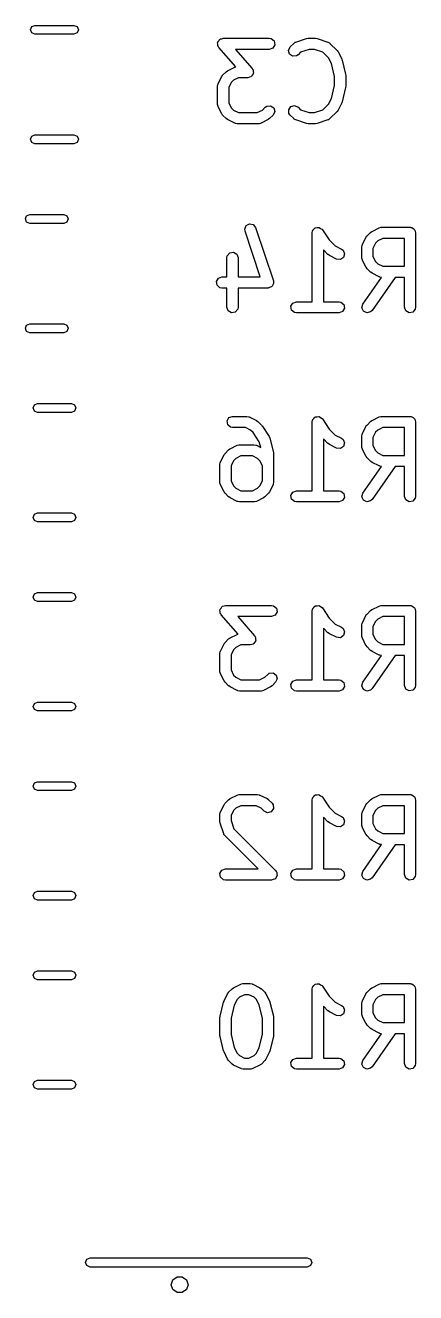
# Model space of a CAD drawing. Extents: x 62 to 228, y -146 to -46.
# Drawn here: x 193.94 to 199.18, y -66.16 to -49.14 of the extents above; entities that cross this region are included whole.
import ezdxf

# ---------------------------------------------------------------- set-up
doc = ezdxf.new("R2010")
doc.units = 0
doc.layers.add('BLACK', color=7, linetype='CONTINUOUS')

msp = doc.modelspace()

# ---------------------------------------------------------------- linework, layer by layer
at = {"layer": 'BLACK', "linetype": 'CONTINUOUS'}
for p, q in [((194.014, -49.1995), (194.032, -49.1571)), ((194.032, -49.1571), (194.074, -49.1395)), ((194.074, -49.1395), (194.597, -49.1395)), ((194.597, -49.1395), (194.639, -49.1571)), ((194.639, -49.1571), (194.657, -49.1995)), ((194.032, -49.2419), (194.014, -49.1995)), ((194.074, -49.2595), (194.032, -49.2419)), ((194.597, -49.2595), (194.074, -49.2595)), ((194.639, -49.2419), (194.597, -49.2595)), ((194.657, -49.1995), (194.639, -49.2419)), ((196.524, -49.3739), (196.527, -49.3687)), ((196.527, -49.3627), (196.539, -49.3469)), ((196.527, -49.3687), (196.527, -49.3627)), ((196.539, -49.3469), (196.549, -49.3294)), ((196.549, -49.3294), (196.555, -49.3274)), ((196.555, -49.3274), (196.559, -49.3227)), ((196.559, -49.3227), (196.579, -49.3188)), ((196.579, -49.3188), (196.598, -49.3119)), ((196.598, -49.3119), (197.217, -49.3119)), ((197.217, -49.3119), (197.242, -49.3164)), ((197.242, -49.3164), (197.282, -49.3494)), ((197.282, -49.3494), (197.291, -49.3999)), ((197.545, -49.3815), (197.566, -49.3665)), ((197.566, -49.3665), (197.57, -49.3661)), ((197.57, -49.3661), (197.574, -49.3633)), ((197.574, -49.3633), (197.717, -49.3157)), ((197.717, -49.3157), (197.739, -49.3124)), ((197.739, -49.3124), (197.741, -49.3119)), ((197.741, -49.3119), (197.836, -49.3119)), ((197.836, -49.3119), (197.858, -49.3158)), ((197.858, -49.3158), (197.859, -49.3157)), ((197.859, -49.3157), (198.002, -49.3633)), ((198.002, -49.3633), (198.025, -49.3758)), ((196.527, -49.3938), (196.524, -49.3739)), ((196.528, -49.414), (196.527, -49.3938)), ((196.532, -49.4213), (196.528, -49.414)), ((196.533, -49.4244), (196.532, -49.4213)), ((196.535, -49.4266), (196.533, -49.4244)), ((196.541, -49.4363), (196.535, -49.4266)), ((196.769, -49.6965), (196.541, -49.4363)), ((197.217, -49.4619), (196.763, -49.4619)), ((196.763, -49.4619), (196.987, -49.7184)), ((197.265, -49.4443), (197.217, -49.4619)), ((197.291, -49.3999), (197.265, -49.4443)), ((197.475, -49.4756), (197.497, -49.4291)), ((197.489, -49.5251), (197.475, -49.4756)), ((197.531, -49.5546), (197.489, -49.5251)), ((197.497, -49.4291), (197.545, -49.3815)), ((197.603, -49.5352), (197.582, -49.5501)), ((197.638, -49.5001), (197.603, -49.5352)), ((197.753, -49.4619), (197.638, -49.5001)), ((197.824, -49.4619), (197.753, -49.4619)), ((197.938, -49.5001), (197.824, -49.4619)), ((198.012, -49.5742), (197.938, -49.5001)), ((198.025, -49.3758), (198.028, -49.3796)), ((198.028, -49.3796), (198.032, -49.3815)), ((198.032, -49.3815), (198.127, -49.4767)), ((198.127, -49.4767), (198.14, -49.4951)), ((198.14, -49.4951), (198.141, -49.4962)), ((198.141, -49.4962), (198.189, -49.5914)), ((196.659, -49.7484), (196.755, -49.7008)), ((196.755, -49.7008), (196.769, -49.6965)), ((197.582, -49.5501), (197.531, -49.5546)), ((198.051, -49.6512), (198.012, -49.5742)), ((198.094, -49.8247), (198.051, -49.6512)), ((198.189, -49.5914), (198.192, -49.6038)), ((198.192, -49.6038), (198.194, -49.6068)), ((198.194, -49.6068), (198.242, -49.7973)), ((196.531, -49.9248), (196.578, -49.8295)), ((196.578, -49.8295), (196.592, -49.8115)), ((196.592, -49.81), (196.64, -49.7624)), ((196.592, -49.8115), (196.592, -49.81)), ((196.64, -49.7624), (196.658, -49.7496)), ((196.658, -49.7496), (196.659, -49.7484)), ((196.737, -49.8771), (196.707, -49.9075)), ((196.806, -49.8428), (196.737, -49.8771)), ((196.931, -49.8428), (196.806, -49.8428)), ((196.95, -49.8359), (196.931, -49.8428)), ((196.97, -49.832), (196.95, -49.8359)), ((196.974, -49.8273), (196.97, -49.832)), ((196.979, -49.8253), (196.974, -49.8273)), ((196.989, -49.8078), (196.979, -49.8253)), ((196.987, -49.7184), (196.993, -49.7281)), ((197.002, -49.792), (196.989, -49.8078)), ((196.993, -49.7281), (196.996, -49.7303)), ((196.996, -49.7303), (196.997, -49.7334)), ((196.997, -49.7334), (197.001, -49.7407)), ((197.001, -49.7407), (197.001, -49.7609)), ((197.001, -49.7609), (197.005, -49.7809)), ((197.005, -49.7809), (197.002, -49.786)), ((197.002, -49.786), (197.002, -49.792)), ((198.094, -49.9491), (198.094, -49.8247)), ((198.242, -49.7973), (198.243, -49.8122)), ((198.243, -49.8122), (198.244, -49.8155)), ((198.244, -49.8155), (198.244, -49.9583)), ((196.523, -49.9583), (196.527, -49.9327)), ((196.523, -50.1964), (196.523, -49.9583)), ((196.527, -49.9327), (196.53, -49.9292)), ((196.53, -49.9292), (196.531, -49.9248)), ((196.707, -49.9075), (196.673, -49.976)), ((196.673, -49.976), (196.673, -50.1787)), ((198.051, -50.1226), (198.094, -49.9491)), ((198.242, -49.9765), (198.194, -50.167)), ((198.244, -49.9583), (198.242, -49.9731)), ((198.242, -49.9731), (198.242, -49.9765)), ((196.524, -50.2006), (196.523, -50.1964)), ((196.523, -50.205), (196.524, -50.2006)), ((196.531, -50.2299), (196.523, -50.205)), ((196.673, -50.1787), (196.707, -50.2472)), ((197.185, -50.2237), (197.236, -50.2192)), ((197.236, -50.2192), (197.278, -50.2486)), ((197.507, -50.2302), (197.557, -50.2169)), ((197.557, -50.2169), (197.603, -50.2386)), ((197.938, -50.2737), (198.012, -50.1996)), ((198.012, -50.1996), (198.051, -50.1226)), ((198.189, -50.1823), (198.141, -50.2776)), ((198.194, -50.167), (198.189, -50.1788)), ((198.189, -50.1788), (198.189, -50.1823)), ((196.578, -50.3252), (196.531, -50.2299)), ((196.579, -50.3263), (196.578, -50.3252)), ((196.592, -50.3447), (196.579, -50.3263)), ((196.64, -50.3923), (196.592, -50.3447)), ((196.707, -50.2472), (196.737, -50.2776)), ((196.737, -50.2776), (196.806, -50.3119)), ((196.806, -50.3119), (197.056, -50.3119)), ((197.056, -50.3119), (197.125, -50.2776)), ((197.125, -50.2776), (197.164, -50.2386)), ((197.164, -50.2386), (197.185, -50.2237)), ((197.27, -50.3447), (197.222, -50.3923)), ((197.291, -50.2982), (197.27, -50.3447)), ((197.278, -50.2486), (197.291, -50.2982)), ((197.478, -50.2722), (197.507, -50.2302)), ((197.482, -50.3233), (197.478, -50.2722)), ((197.497, -50.3447), (197.482, -50.3233)), ((197.545, -50.3923), (197.497, -50.3447)), ((197.603, -50.2386), (197.638, -50.2737)), ((197.638, -50.2737), (197.753, -50.3119)), ((197.753, -50.3119), (197.824, -50.3119)), ((197.824, -50.3119), (197.938, -50.2737)), ((198.127, -50.2971), (198.032, -50.3923)), ((198.128, -50.2956), (198.127, -50.2971)), ((198.141, -50.2776), (198.128, -50.2956)), ((196.641, -50.393), (196.64, -50.3923)), ((196.659, -50.4063), (196.641, -50.393)), ((196.755, -50.454), (196.659, -50.4063)), ((196.759, -50.4545), (196.755, -50.454)), ((196.763, -50.4574), (196.759, -50.4545)), ((196.788, -50.4619), (196.763, -50.4574)), ((197.074, -50.4619), (196.788, -50.4619)), ((197.078, -50.4603), (197.074, -50.4619)), ((197.082, -50.4614), (197.078, -50.4603)), ((197.107, -50.454), (197.082, -50.4614)), ((197.203, -50.4063), (197.107, -50.454)), ((197.204, -50.4052), (197.203, -50.4063)), ((197.222, -50.3923), (197.204, -50.4052)), ((197.549, -50.3942), (197.545, -50.3923)), ((197.551, -50.398), (197.549, -50.3942)), ((197.574, -50.4104), (197.551, -50.398)), ((197.717, -50.458), (197.574, -50.4104)), ((197.718, -50.458), (197.717, -50.458)), ((197.741, -50.4619), (197.718, -50.458)), ((197.836, -50.4619), (197.741, -50.4619)), ((197.837, -50.4613), (197.836, -50.4619)), ((197.859, -50.458), (197.837, -50.4613)), ((198.002, -50.4104), (197.859, -50.458)), ((198.006, -50.4076), (198.002, -50.4104)), ((198.01, -50.4072), (198.006, -50.4076)), ((198.032, -50.3923), (198.01, -50.4072)), ((194.014, -50.6695), (194.032, -50.6271)), ((194.032, -50.7119), (194.014, -50.6695)), ((194.032, -50.6271), (194.074, -50.6095)), ((194.074, -50.7295), (194.032, -50.7119)), ((194.074, -50.6095), (194.597, -50.6095)), ((194.597, -50.7295), (194.074, -50.7295)), ((194.597, -50.6095), (194.639, -50.6271)), ((194.639, -50.7119), (194.597, -50.7295)), ((194.639, -50.6271), (194.657, -50.6695)), ((194.657, -50.6695), (194.639, -50.7119)), ((193.945, -51.7395), (193.962, -51.6971)), ((193.962, -51.7819), (193.945, -51.7395)), ((193.962, -51.6971), (194.005, -51.6795)), ((194.005, -51.6795), (194.459, -51.6795)), ((194.459, -51.6795), (194.501, -51.6971)), ((194.501, -51.6971), (194.519, -51.7395)), ((194.519, -51.7395), (194.501, -51.7819)), ((194.005, -51.7995), (193.962, -51.7819)), ((194.459, -51.7995), (194.005, -51.7995)), ((194.501, -51.7819), (194.459, -51.7995)), ((196.888, -51.8772), (196.907, -51.8295)), ((196.892, -51.903), (196.888, -51.8772)), ((197.097, -52.5185), (196.892, -51.903)), ((196.907, -51.8295), (196.952, -51.8051)), ((196.952, -51.8051), (197.002, -51.8154)), ((197.002, -51.8154), (197.034, -51.8555)), ((197.034, -51.8555), (197.272, -52.5698)), ((197.793, -51.9269), (197.797, -51.9012)), ((197.797, -51.9012), (197.8, -51.8979)), ((197.8, -51.8936), (197.816, -51.8786)), ((197.8, -51.8979), (197.8, -51.8936)), ((197.816, -51.8786), (197.83, -51.8619)), ((197.83, -51.8619), (197.834, -51.8612)), ((197.834, -51.8612), (197.837, -51.8582)), ((197.837, -51.8582), (197.859, -51.8568)), ((197.859, -51.8568), (197.881, -51.853)), ((197.881, -51.853), (197.884, -51.8552)), ((197.884, -51.8552), (197.889, -51.8549)), ((197.889, -51.8549), (197.906, -51.8678)), ((197.906, -51.8678), (197.925, -51.8787)), ((197.925, -51.8787), (197.927, -51.8827)), ((197.927, -51.8827), (197.93, -51.8853)), ((197.93, -51.8853), (198.021, -52.022)), ((198.529, -51.9691), (198.576, -51.9215)), ((198.576, -51.9215), (198.595, -51.9086)), ((198.595, -51.9086), (198.596, -51.9074)), ((198.596, -51.9074), (198.691, -51.8598)), ((198.691, -51.8598), (198.716, -51.8524)), ((198.716, -51.8524), (198.721, -51.8534)), ((198.721, -51.8534), (198.725, -51.8519)), ((198.725, -51.8519), (199.106, -51.8519)), ((199.106, -51.8519), (199.115, -51.8536)), ((199.115, -51.8536), (199.119, -51.853)), ((199.119, -51.853), (199.122, -51.8547)), ((199.122, -51.8547), (199.131, -51.8564)), ((199.131, -51.8564), (199.146, -51.8689)), ((199.146, -51.8689), (199.163, -51.8787)), ((199.163, -51.8787), (199.165, -51.885)), ((199.165, -51.885), (199.171, -51.8894)), ((199.171, -51.8894), (199.174, -51.9086)), ((199.174, -51.9086), (199.181, -51.9269)), ((197.793, -52.8519), (197.793, -51.9269)), ((198.021, -52.022), (198.102, -52.1033)), ((198.459, -52.1174), (198.464, -52.0917)), ((198.464, -52.0917), (198.467, -52.0883)), ((198.467, -52.0838), (198.515, -51.9886)), ((198.467, -52.0883), (198.467, -52.0838)), ((198.515, -51.9886), (198.528, -51.9706)), ((198.528, -51.9706), (198.529, -51.9691)), ((198.644, -52.0665), (198.609, -52.1351)), ((198.674, -52.0361), (198.644, -52.0665)), ((198.742, -52.0019), (198.674, -52.0361)), ((199.031, -52.0019), (198.742, -52.0019)), ((199.031, -52.3757), (199.031, -52.0019)), ((199.181, -51.9269), (199.181, -52.9269)), ((196.65, -52.2602), (196.654, -52.2346)), ((196.65, -52.5185), (196.65, -52.2602)), ((196.654, -52.2346), (196.687, -52.1953)), ((196.687, -52.1953), (196.738, -52.1864)), ((196.738, -52.1864), (196.782, -52.212)), ((196.782, -52.212), (196.8, -52.2602)), ((196.8, -52.2602), (196.8, -52.5185)), ((198.005, -52.218), (197.943, -52.1556)), ((197.943, -52.1556), (197.943, -52.8519)), ((198.007, -52.2187), (198.005, -52.218)), ((198.025, -52.2321), (198.007, -52.2187)), ((198.12, -52.2797), (198.025, -52.2321)), ((198.102, -52.1033), (198.187, -52.1455)), ((198.214, -52.2573), (198.171, -52.2855)), ((198.187, -52.1455), (198.208, -52.161)), ((198.208, -52.161), (198.228, -52.2081)), ((198.228, -52.2081), (198.214, -52.2573)), ((198.459, -52.2602), (198.459, -52.1174)), ((198.461, -52.2644), (198.459, -52.2602)), ((198.609, -52.1351), (198.609, -52.2425)), ((198.609, -52.2425), (198.644, -52.311)), ((198.171, -52.2855), (198.12, -52.2797)), ((198.46, -52.2688), (198.461, -52.2644)), ((198.467, -52.2938), (198.46, -52.2688)), ((198.515, -52.389), (198.467, -52.2938)), ((198.516, -52.3901), (198.515, -52.389)), ((198.529, -52.4085), (198.516, -52.3901)), ((198.576, -52.4561), (198.529, -52.4085)), ((198.644, -52.311), (198.674, -52.3414)), ((198.674, -52.3414), (198.742, -52.3757)), ((198.742, -52.3757), (199.031, -52.3757)), ((196.508, -52.5805), (196.534, -52.5361)), ((196.517, -52.631), (196.508, -52.5805)), ((196.534, -52.5361), (196.582, -52.5185)), ((196.582, -52.5185), (196.65, -52.5185)), ((196.8, -52.5185), (197.097, -52.5185)), ((197.272, -52.5698), (197.276, -52.5956)), ((197.276, -52.5956), (197.274, -52.6009)), ((197.274, -52.6009), (197.275, -52.6066)), ((198.473, -52.8839), (198.724, -52.5255)), ((198.578, -52.4568), (198.576, -52.4561)), ((198.596, -52.4702), (198.578, -52.4568)), ((198.691, -52.5178), (198.596, -52.4702)), ((198.907, -52.5257), (198.596, -52.9699)), ((198.696, -52.5183), (198.691, -52.5178)), ((198.699, -52.5212), (198.696, -52.5183)), ((198.724, -52.5255), (198.699, -52.5212)), ((199.031, -52.5257), (198.907, -52.5257)), ((199.031, -52.9269), (199.031, -52.5257)), ((196.556, -52.664), (196.517, -52.631)), ((196.582, -52.6685), (196.556, -52.664)), ((196.65, -52.6685), (196.582, -52.6685)), ((196.65, -52.9269), (196.65, -52.6685)), ((197.201, -52.6685), (196.8, -52.6685)), ((196.8, -52.6685), (196.8, -52.9269)), ((197.206, -52.6666), (197.201, -52.6685)), ((197.212, -52.6677), (197.206, -52.6666)), ((197.23, -52.658), (197.212, -52.6677)), ((197.249, -52.651), (197.23, -52.658)), ((197.252, -52.646), (197.249, -52.651)), ((197.257, -52.6433), (197.252, -52.646)), ((197.265, -52.6243), (197.257, -52.6433)), ((197.275, -52.6066), (197.265, -52.6243)), ((196.667, -52.9751), (196.65, -52.9269)), ((196.8, -52.9269), (196.795, -52.9525)), ((197.508, -52.9139), (197.534, -52.8694)), ((197.517, -52.9644), (197.508, -52.9139)), ((197.534, -52.8694), (197.582, -52.8519)), ((197.582, -52.8519), (197.793, -52.8519)), ((197.943, -52.8519), (198.153, -52.8519)), ((198.153, -52.8519), (198.179, -52.8564)), ((198.179, -52.8564), (198.218, -52.8894)), ((198.227, -52.9399), (198.202, -52.9843)), ((198.218, -52.8894), (198.227, -52.9399)), ((198.46, -52.9334), (198.473, -52.8839)), ((198.481, -52.9799), (198.46, -52.9334)), ((199.048, -52.9751), (199.031, -52.9269)), ((199.181, -52.9269), (199.176, -52.9525)), ((196.712, -53.0007), (196.667, -52.9751)), ((196.762, -52.9918), (196.712, -53.0007)), ((196.795, -52.9525), (196.762, -52.9918)), ((197.556, -52.9974), (197.517, -52.9644)), ((197.582, -53.0019), (197.556, -52.9974)), ((198.153, -53.0019), (197.582, -53.0019)), ((198.202, -52.9843), (198.153, -53.0019)), ((198.528, -53.0016), (198.481, -52.9799)), ((198.577, -52.9883), (198.528, -53.0016)), ((198.596, -52.9699), (198.577, -52.9883)), ((199.093, -53.0007), (199.048, -52.9751)), ((199.143, -52.9918), (199.093, -53.0007)), ((199.176, -52.9525), (199.143, -52.9918)), ((193.945, -53.2095), (193.962, -53.1671)), ((193.962, -53.2519), (193.945, -53.2095)), ((193.962, -53.1671), (194.005, -53.1495)), ((194.005, -53.2695), (193.962, -53.2519)), ((194.005, -53.1495), (194.459, -53.1495)), ((194.459, -53.2695), (194.005, -53.2695)), ((194.459, -53.1495), (194.501, -53.1671)), ((194.501, -53.2519), (194.459, -53.2695)), ((194.501, -53.1671), (194.519, -53.2095)), ((194.519, -53.2095), (194.501, -53.2519)), ((194.048, -54.2795), (194.066, -54.2371)), ((194.066, -54.3219), (194.048, -54.2795)), ((194.066, -54.2371), (194.108, -54.2195)), ((194.108, -54.2195), (194.562, -54.2195)), ((194.562, -54.2195), (194.605, -54.2371)), ((194.605, -54.2371), (194.622, -54.2795)), ((194.622, -54.2795), (194.605, -54.3219)), ((194.108, -54.3395), (194.066, -54.3219)), ((194.562, -54.3395), (194.108, -54.3395)), ((194.605, -54.3219), (194.562, -54.3395)), ((196.651, -54.4539), (196.677, -54.4094)), ((196.66, -54.5044), (196.651, -54.4539)), ((196.677, -54.4094), (196.725, -54.3919)), ((196.725, -54.3919), (196.915, -54.3919)), ((196.915, -54.3919), (196.941, -54.3964)), ((196.941, -54.3964), (196.944, -54.3993)), ((196.944, -54.3993), (196.949, -54.3998)), ((196.949, -54.3998), (197.044, -54.4474)), ((197.044, -54.4474), (197.062, -54.4608)), ((197.062, -54.4608), (197.063, -54.4615)), ((197.063, -54.4615), (197.111, -54.5091)), ((197.793, -54.4669), (197.797, -54.4412)), ((197.793, -55.3919), (197.793, -54.4669)), ((197.797, -54.4412), (197.8, -54.4379)), ((197.8, -54.4336), (197.816, -54.4186)), ((197.8, -54.4379), (197.8, -54.4336)), ((197.816, -54.4186), (197.83, -54.4019)), ((197.83, -54.4019), (197.834, -54.4012)), ((197.834, -54.4012), (197.837, -54.3982)), ((197.837, -54.3982), (197.859, -54.3968)), ((197.859, -54.3968), (197.881, -54.393)), ((197.881, -54.393), (197.884, -54.3952)), ((197.884, -54.3952), (197.889, -54.3949)), ((197.889, -54.3949), (197.906, -54.4078)), ((197.906, -54.4078), (197.925, -54.4187)), ((197.925, -54.4187), (197.927, -54.4227)), ((197.927, -54.4227), (197.93, -54.4253)), ((197.93, -54.4253), (198.021, -54.562)), ((198.529, -54.5091), (198.576, -54.4615)), ((198.576, -54.4615), (198.595, -54.4486)), ((198.595, -54.4486), (198.596, -54.4474)), ((198.596, -54.4474), (198.691, -54.3998)), ((198.691, -54.3998), (198.716, -54.3924)), ((198.716, -54.3924), (198.721, -54.3934)), ((198.721, -54.3934), (198.725, -54.3919)), ((198.725, -54.3919), (199.106, -54.3919)), ((199.106, -54.3919), (199.115, -54.3936)), ((199.115, -54.3936), (199.119, -54.393)), ((199.119, -54.393), (199.122, -54.3947)), ((199.122, -54.3947), (199.131, -54.3964)), ((199.131, -54.3964), (199.146, -54.4089)), ((199.146, -54.4089), (199.163, -54.4187)), ((199.163, -54.4187), (199.165, -54.425)), ((199.165, -54.425), (199.171, -54.4294)), ((199.171, -54.4294), (199.174, -54.4486)), ((199.174, -54.4486), (199.181, -54.4669)), ((199.181, -54.4669), (199.181, -55.4669)), ((196.699, -54.5374), (196.66, -54.5044)), ((196.725, -54.5419), (196.699, -54.5374)), ((196.898, -54.5419), (196.725, -54.5419)), ((196.966, -54.5761), (196.898, -54.5419)), ((197, -54.6099), (196.966, -54.5761)), ((197.084, -54.7358), (197, -54.6099)), ((197.111, -54.5091), (197.118, -54.5184)), ((197.118, -54.5184), (197.12, -54.5205)), ((197.12, -54.5205), (197.216, -54.6634)), ((198.021, -54.562), (198.102, -54.6433)), ((198.102, -54.6433), (198.187, -54.6855)), ((198.459, -54.6574), (198.464, -54.6317)), ((198.464, -54.6317), (198.467, -54.6283)), ((198.467, -54.6238), (198.515, -54.5286)), ((198.467, -54.6283), (198.467, -54.6238)), ((198.515, -54.5286), (198.528, -54.5106)), ((198.528, -54.5106), (198.529, -54.5091)), ((198.644, -54.6065), (198.609, -54.6751)), ((198.674, -54.5761), (198.644, -54.6065)), ((198.742, -54.5419), (198.674, -54.5761)), ((199.031, -54.5419), (198.742, -54.5419)), ((199.031, -54.9157), (199.031, -54.5419)), ((196.691, -54.8284), (196.786, -54.7808)), ((196.786, -54.7808), (196.811, -54.7733)), ((196.811, -54.7733), (196.816, -54.7744)), ((196.816, -54.7744), (196.82, -54.7728)), ((196.82, -54.7728), (197.01, -54.7728)), ((197.01, -54.7728), (197.036, -54.7774)), ((197.036, -54.7774), (197.04, -54.7802)), ((197.04, -54.7802), (197.044, -54.7808)), ((197.044, -54.7808), (197.102, -54.8099)), ((197.102, -54.8099), (197.084, -54.7358)), ((197.216, -54.6634), (197.226, -54.6864)), ((197.226, -54.6864), (197.226, -54.6868)), ((197.226, -54.6868), (197.274, -54.8773)), ((198.005, -54.758), (197.943, -54.6956)), ((197.943, -54.6956), (197.943, -55.3919)), ((198.007, -54.7587), (198.005, -54.758)), ((198.025, -54.7721), (198.007, -54.7587)), ((198.12, -54.8197), (198.025, -54.7721)), ((198.214, -54.7973), (198.171, -54.8255)), ((198.187, -54.6855), (198.208, -54.701)), ((198.208, -54.701), (198.228, -54.7481)), ((198.228, -54.7481), (198.214, -54.7973)), ((198.459, -54.8002), (198.459, -54.6574)), ((198.461, -54.8044), (198.459, -54.8002)), ((198.46, -54.8088), (198.461, -54.8044)), ((198.467, -54.8338), (198.46, -54.8088)), ((198.609, -54.6751), (198.609, -54.7825)), ((198.609, -54.7825), (198.644, -54.851)), ((196.562, -55.0048), (196.61, -54.9095)), ((196.61, -54.9095), (196.623, -54.8915)), ((196.623, -54.8915), (196.624, -54.89)), ((196.624, -54.89), (196.672, -54.8424)), ((196.672, -54.8424), (196.69, -54.8296)), ((196.69, -54.8296), (196.691, -54.8284)), ((196.739, -54.9875), (196.704, -55.056)), ((196.769, -54.9571), (196.739, -54.9875)), ((196.838, -54.9228), (196.769, -54.9571)), ((196.993, -54.9228), (196.838, -54.9228)), ((197.061, -54.9571), (196.993, -54.9228)), ((197.092, -54.9875), (197.061, -54.9571)), ((197.126, -55.056), (197.092, -54.9875)), ((197.274, -54.8773), (197.275, -54.8922)), ((197.275, -54.8922), (197.276, -54.8955)), ((197.276, -54.8955), (197.276, -55.2764)), ((198.171, -54.8255), (198.12, -54.8197)), ((198.515, -54.929), (198.467, -54.8338)), ((198.516, -54.9301), (198.515, -54.929)), ((198.529, -54.9485), (198.516, -54.9301)), ((198.576, -54.9961), (198.529, -54.9485)), ((198.644, -54.851), (198.674, -54.8814)), ((198.674, -54.8814), (198.742, -54.9157)), ((198.742, -54.9157), (199.031, -54.9157)), ((196.554, -55.0383), (196.559, -55.0127)), ((196.554, -55.2764), (196.554, -55.0383)), ((196.559, -55.0127), (196.562, -55.0092)), ((196.562, -55.0092), (196.562, -55.0048)), ((196.704, -55.056), (196.704, -55.2587)), ((197.126, -55.2587), (197.126, -55.056)), ((198.473, -55.4239), (198.724, -55.0655)), ((198.578, -54.9968), (198.576, -54.9961)), ((198.596, -55.0102), (198.578, -54.9968)), ((198.691, -55.0578), (198.596, -55.0102)), ((198.907, -55.0657), (198.596, -55.5099)), ((198.696, -55.0583), (198.691, -55.0578)), ((198.699, -55.0612), (198.696, -55.0583)), ((198.724, -55.0655), (198.699, -55.0612)), ((199.031, -55.0657), (198.907, -55.0657)), ((199.031, -55.4669), (199.031, -55.0657)), ((196.556, -55.2806), (196.554, -55.2764)), ((196.555, -55.285), (196.556, -55.2806)), ((196.562, -55.3099), (196.555, -55.285)), ((196.61, -55.4052), (196.562, -55.3099)), ((196.704, -55.2587), (196.739, -55.3272)), ((196.739, -55.3272), (196.769, -55.3576)), ((197.061, -55.3576), (197.092, -55.3272)), ((197.092, -55.3272), (197.126, -55.2587)), ((197.268, -55.3099), (197.22, -55.4052)), ((197.269, -55.3055), (197.268, -55.3099)), ((197.271, -55.3021), (197.269, -55.3055)), ((197.276, -55.2764), (197.271, -55.3021)), ((196.611, -55.4063), (196.61, -55.4052)), ((196.624, -55.4247), (196.611, -55.4063)), ((196.672, -55.4723), (196.624, -55.4247)), ((196.673, -55.473), (196.672, -55.4723)), ((196.691, -55.4863), (196.673, -55.473)), ((196.786, -55.534), (196.691, -55.4863)), ((196.769, -55.3576), (196.838, -55.3919)), ((196.838, -55.3919), (196.993, -55.3919)), ((196.993, -55.3919), (197.061, -55.3576)), ((197.139, -55.4863), (197.044, -55.534)), ((197.14, -55.4852), (197.139, -55.4863)), ((197.159, -55.4723), (197.14, -55.4852)), ((197.206, -55.4247), (197.159, -55.4723)), ((197.207, -55.4232), (197.206, -55.4247)), ((197.22, -55.4052), (197.207, -55.4232)), ((197.508, -55.4539), (197.534, -55.4094)), ((197.517, -55.5044), (197.508, -55.4539)), ((197.534, -55.4094), (197.582, -55.3919)), ((197.582, -55.3919), (197.793, -55.3919)), ((197.943, -55.3919), (198.153, -55.3919)), ((198.153, -55.3919), (198.179, -55.3964)), ((198.179, -55.3964), (198.218, -55.4294)), ((198.227, -55.4799), (198.202, -55.5243)), ((198.218, -55.4294), (198.227, -55.4799)), ((198.46, -55.4734), (198.473, -55.4239)), ((198.481, -55.5199), (198.46, -55.4734)), ((199.048, -55.5151), (199.031, -55.4669)), ((199.176, -55.4925), (199.143, -55.5318)), ((199.181, -55.4669), (199.176, -55.4925)), ((196.791, -55.5345), (196.786, -55.534)), ((196.794, -55.5374), (196.791, -55.5345)), ((196.82, -55.5419), (196.794, -55.5374)), ((197.01, -55.5419), (196.82, -55.5419)), ((197.015, -55.5403), (197.01, -55.5419)), ((197.019, -55.5414), (197.015, -55.5403)), ((197.044, -55.534), (197.019, -55.5414)), ((197.556, -55.5374), (197.517, -55.5044)), ((197.582, -55.5419), (197.556, -55.5374)), ((198.153, -55.5419), (197.582, -55.5419)), ((198.202, -55.5243), (198.153, -55.5419)), ((198.528, -55.5416), (198.481, -55.5199)), ((198.577, -55.5283), (198.528, -55.5416)), ((198.596, -55.5099), (198.577, -55.5283)), ((199.093, -55.5407), (199.048, -55.5151)), ((199.143, -55.5318), (199.093, -55.5407)), ((194.048, -55.7495), (194.066, -55.7071)), ((194.066, -55.7919), (194.048, -55.7495)), ((194.066, -55.7071), (194.108, -55.6895)), ((194.108, -55.8095), (194.066, -55.7919)), ((194.108, -55.6895), (194.562, -55.6895)), ((194.562, -55.8095), (194.108, -55.8095)), ((194.562, -55.6895), (194.605, -55.7071)), ((194.605, -55.7919), (194.562, -55.8095)), ((194.605, -55.7071), (194.622, -55.7495)), ((194.622, -55.7495), (194.605, -55.7919)), ((194.048, -56.8195), (194.066, -56.7771)), ((194.066, -56.8619), (194.048, -56.8195)), ((194.066, -56.7771), (194.108, -56.7595)), ((194.108, -56.7595), (194.562, -56.7595)), ((194.562, -56.7595), (194.605, -56.7771)), ((194.605, -56.7771), (194.622, -56.8195)), ((194.622, -56.8195), (194.605, -56.8619)), ((194.108, -56.8795), (194.066, -56.8619)), ((194.562, -56.8795), (194.108, -56.8795)), ((194.605, -56.8619), (194.562, -56.8795)), ((196.556, -56.9939), (196.559, -56.9887)), ((196.559, -57.0138), (196.556, -56.9939)), ((196.559, -56.9827), (196.571, -56.9669)), ((196.559, -56.9887), (196.559, -56.9827)), ((196.56, -57.034), (196.559, -57.0138)), ((196.571, -56.9669), (196.581, -56.9494)), ((196.581, -56.9494), (196.587, -56.9474)), ((196.587, -56.9474), (196.591, -56.9427)), ((196.591, -56.9427), (196.61, -56.9388)), ((196.61, -56.9388), (196.629, -56.9319)), ((196.629, -56.9319), (197.249, -56.9319)), ((197.249, -56.9319), (197.274, -56.9364)), ((197.274, -56.9364), (197.313, -56.9694)), ((197.322, -57.0199), (197.297, -57.0643)), ((197.313, -56.9694), (197.322, -57.0199)), ((197.793, -57.0069), (197.797, -56.9812)), ((197.793, -57.9319), (197.793, -57.0069)), ((197.797, -56.9812), (197.8, -56.9779)), ((197.8, -56.9736), (197.816, -56.9586)), ((197.8, -56.9779), (197.8, -56.9736)), ((197.816, -56.9586), (197.83, -56.9419)), ((197.83, -56.9419), (197.834, -56.9412)), ((197.834, -56.9412), (197.837, -56.9382)), ((197.837, -56.9382), (197.859, -56.9368)), ((197.859, -56.9368), (197.881, -56.933)), ((197.881, -56.933), (197.884, -56.9352)), ((197.884, -56.9352), (197.889, -56.9349)), ((197.889, -56.9349), (197.906, -56.9478)), ((197.906, -56.9478), (197.925, -56.9587)), ((197.925, -56.9587), (197.927, -56.9627)), ((197.927, -56.9627), (197.93, -56.9653)), ((197.93, -56.9653), (198.021, -57.102)), ((198.529, -57.0491), (198.576, -57.0015)), ((198.576, -57.0015), (198.595, -56.9886)), ((198.595, -56.9886), (198.596, -56.9874)), ((198.596, -56.9874), (198.691, -56.9398)), ((198.691, -56.9398), (198.716, -56.9324)), ((198.716, -56.9324), (198.721, -56.9334)), ((198.721, -56.9334), (198.725, -56.9319)), ((198.725, -56.9319), (199.106, -56.9319)), ((199.106, -56.9319), (199.115, -56.9336)), ((199.115, -56.9336), (199.119, -56.933)), ((199.119, -56.933), (199.122, -56.9347)), ((199.122, -56.9347), (199.131, -56.9364)), ((199.131, -56.9364), (199.146, -56.9489)), ((199.146, -56.9489), (199.163, -56.9587)), ((199.163, -56.9587), (199.165, -56.965)), ((199.165, -56.965), (199.171, -56.9694)), ((199.171, -56.9694), (199.174, -56.9886)), ((199.174, -56.9886), (199.181, -57.0069)), ((199.181, -57.0069), (199.181, -58.0069)), ((196.564, -57.0413), (196.56, -57.034)), ((196.565, -57.0444), (196.564, -57.0413)), ((196.567, -57.0466), (196.565, -57.0444)), ((196.573, -57.0563), (196.567, -57.0466)), ((196.801, -57.3165), (196.573, -57.0563)), ((197.249, -57.0819), (196.795, -57.0819)), ((196.795, -57.0819), (197.019, -57.3384)), ((197.297, -57.0643), (197.249, -57.0819)), ((198.021, -57.102), (198.102, -57.1833)), ((198.102, -57.1833), (198.187, -57.2255)), ((198.459, -57.1974), (198.464, -57.1717)), ((198.459, -57.3402), (198.459, -57.1974)), ((198.464, -57.1717), (198.467, -57.1683)), ((198.467, -57.1638), (198.515, -57.0686)), ((198.467, -57.1683), (198.467, -57.1638)), ((198.515, -57.0686), (198.528, -57.0506)), ((198.528, -57.0506), (198.529, -57.0491)), ((198.644, -57.1465), (198.609, -57.2151)), ((198.674, -57.1161), (198.644, -57.1465)), ((198.742, -57.0819), (198.674, -57.1161)), ((199.031, -57.0819), (198.742, -57.0819)), ((199.031, -57.4557), (199.031, -57.0819)), ((196.672, -57.3824), (196.69, -57.3696)), ((196.69, -57.3696), (196.691, -57.3684)), ((196.691, -57.3684), (196.786, -57.3208)), ((196.786, -57.3208), (196.801, -57.3165)), ((197.019, -57.3384), (197.025, -57.3481)), ((197.025, -57.3481), (197.028, -57.3503)), ((197.028, -57.3503), (197.028, -57.3534)), ((197.028, -57.3534), (197.033, -57.3607)), ((197.033, -57.3607), (197.033, -57.3809)), ((198.005, -57.298), (197.943, -57.2356)), ((197.943, -57.2356), (197.943, -57.9319)), ((198.007, -57.2987), (198.005, -57.298)), ((198.025, -57.3121), (198.007, -57.2987)), ((198.12, -57.3597), (198.025, -57.3121)), ((198.171, -57.3655), (198.12, -57.3597)), ((198.214, -57.3373), (198.171, -57.3655)), ((198.187, -57.2255), (198.208, -57.241)), ((198.208, -57.241), (198.228, -57.2881)), ((198.228, -57.2881), (198.214, -57.3373)), ((198.461, -57.3444), (198.459, -57.3402)), ((198.46, -57.3488), (198.461, -57.3444)), ((198.467, -57.3738), (198.46, -57.3488)), ((198.609, -57.2151), (198.609, -57.3225)), ((198.609, -57.3225), (198.644, -57.391)), ((196.562, -57.5448), (196.61, -57.4495)), ((196.61, -57.4495), (196.623, -57.4315)), ((196.623, -57.4315), (196.624, -57.43)), ((196.624, -57.43), (196.672, -57.3824)), ((196.739, -57.5275), (196.704, -57.596)), ((196.769, -57.4971), (196.739, -57.5275)), ((196.838, -57.4628), (196.769, -57.4971)), ((196.963, -57.4628), (196.838, -57.4628)), ((196.982, -57.4559), (196.963, -57.4628)), ((197.002, -57.452), (196.982, -57.4559)), ((197.005, -57.4473), (197.002, -57.452)), ((197.011, -57.4453), (197.005, -57.4473)), ((197.021, -57.4278), (197.011, -57.4453)), ((197.034, -57.412), (197.021, -57.4278)), ((197.033, -57.3809), (197.037, -57.4009)), ((197.037, -57.4009), (197.034, -57.406)), ((197.034, -57.406), (197.034, -57.412)), ((198.515, -57.469), (198.467, -57.3738)), ((198.516, -57.4701), (198.515, -57.469)), ((198.529, -57.4885), (198.516, -57.4701)), ((198.576, -57.5361), (198.529, -57.4885)), ((198.578, -57.5368), (198.576, -57.5361)), ((198.596, -57.5502), (198.578, -57.5368)), ((198.644, -57.391), (198.674, -57.4214)), ((198.674, -57.4214), (198.742, -57.4557)), ((198.742, -57.4557), (199.031, -57.4557)), ((196.554, -57.5783), (196.559, -57.5527)), ((196.554, -57.8164), (196.554, -57.5783)), ((196.559, -57.5527), (196.562, -57.5492)), ((196.562, -57.5492), (196.562, -57.5448)), ((196.704, -57.596), (196.704, -57.7987)), ((198.473, -57.9639), (198.724, -57.6055)), ((198.691, -57.5978), (198.596, -57.5502)), ((198.907, -57.6057), (198.596, -58.0499)), ((198.696, -57.5983), (198.691, -57.5978)), ((198.699, -57.6012), (198.696, -57.5983)), ((198.724, -57.6055), (198.699, -57.6012)), ((199.031, -57.6057), (198.907, -57.6057)), ((199.031, -58.0069), (199.031, -57.6057)), ((196.556, -57.8206), (196.554, -57.8164)), ((196.555, -57.825), (196.556, -57.8206)), ((196.562, -57.8499), (196.555, -57.825)), ((196.61, -57.9452), (196.562, -57.8499)), ((196.704, -57.7987), (196.739, -57.8672)), ((196.739, -57.8672), (196.769, -57.8976)), ((197.156, -57.8976), (197.196, -57.8586)), ((197.196, -57.8586), (197.217, -57.8437)), ((197.217, -57.8437), (197.268, -57.8392)), ((197.268, -57.8392), (197.31, -57.8686)), ((197.31, -57.8686), (197.323, -57.9182)), ((196.611, -57.9463), (196.61, -57.9452)), ((196.624, -57.9647), (196.611, -57.9463)), ((196.672, -58.0123), (196.624, -57.9647)), ((196.673, -58.013), (196.672, -58.0123)), ((196.691, -58.0263), (196.673, -58.013)), ((196.786, -58.074), (196.691, -58.0263)), ((196.769, -57.8976), (196.838, -57.9319)), ((196.838, -57.9319), (197.088, -57.9319)), ((197.088, -57.9319), (197.156, -57.8976)), ((197.234, -58.0263), (197.139, -58.074)), ((197.236, -58.0252), (197.234, -58.0263)), ((197.254, -58.0123), (197.236, -58.0252)), ((197.302, -57.9647), (197.254, -58.0123)), ((197.323, -57.9182), (197.302, -57.9647)), ((197.508, -57.9939), (197.534, -57.9494)), ((197.517, -58.0444), (197.508, -57.9939)), ((197.556, -58.0774), (197.517, -58.0444)), ((197.534, -57.9494), (197.582, -57.9319)), ((197.582, -57.9319), (197.793, -57.9319)), ((197.943, -57.9319), (198.153, -57.9319)), ((198.153, -57.9319), (198.179, -57.9364)), ((198.179, -57.9364), (198.218, -57.9694)), ((198.227, -58.0199), (198.202, -58.0643)), ((198.218, -57.9694), (198.227, -58.0199)), ((198.46, -58.0134), (198.473, -57.9639)), ((198.481, -58.0599), (198.46, -58.0134)), ((198.596, -58.0499), (198.577, -58.0683)), ((199.048, -58.0551), (199.031, -58.0069)), ((199.176, -58.0325), (199.143, -58.0718)), ((199.181, -58.0069), (199.176, -58.0325)), ((196.791, -58.0745), (196.786, -58.074)), ((196.794, -58.0774), (196.791, -58.0745)), ((196.82, -58.0819), (196.794, -58.0774)), ((197.106, -58.0819), (196.82, -58.0819)), ((197.11, -58.0803), (197.106, -58.0819)), ((197.114, -58.0814), (197.11, -58.0803)), ((197.139, -58.074), (197.114, -58.0814)), ((197.582, -58.0819), (197.556, -58.0774)), ((198.153, -58.0819), (197.582, -58.0819)), ((198.202, -58.0643), (198.153, -58.0819)), ((198.528, -58.0816), (198.481, -58.0599)), ((198.577, -58.0683), (198.528, -58.0816)), ((199.093, -58.0807), (199.048, -58.0551)), ((199.143, -58.0718), (199.093, -58.0807)), ((194.048, -58.2895), (194.066, -58.2471)), ((194.066, -58.3319), (194.048, -58.2895)), ((194.066, -58.2471), (194.108, -58.2295)), ((194.108, -58.3495), (194.066, -58.3319)), ((194.108, -58.2295), (194.562, -58.2295)), ((194.562, -58.3495), (194.108, -58.3495)), ((194.562, -58.2295), (194.605, -58.2471)), ((194.605, -58.3319), (194.562, -58.3495)), ((194.605, -58.2471), (194.622, -58.2895)), ((194.622, -58.2895), (194.605, -58.3319)), ((194.048, -59.3595), (194.066, -59.3171)), ((194.066, -59.4019), (194.048, -59.3595)), ((194.066, -59.3171), (194.108, -59.2995)), ((194.108, -59.4195), (194.066, -59.4019)), ((194.108, -59.2995), (194.562, -59.2995)), ((194.562, -59.2995), (194.605, -59.3171)), ((194.605, -59.4019), (194.562, -59.4195)), ((194.605, -59.3171), (194.622, -59.3595)), ((194.622, -59.3595), (194.605, -59.4019)), ((194.562, -59.4195), (194.108, -59.4195)), ((196.624, -59.5891), (196.672, -59.5415)), ((196.672, -59.5415), (196.69, -59.5286)), ((196.69, -59.5286), (196.691, -59.5274)), ((196.691, -59.5274), (196.786, -59.4798)), ((196.786, -59.4798), (196.811, -59.4724)), ((196.811, -59.4724), (196.816, -59.4734)), ((196.816, -59.4734), (196.82, -59.4719)), ((196.82, -59.4719), (197.058, -59.4719)), ((197.058, -59.4719), (197.084, -59.4764)), ((197.084, -59.4764), (197.087, -59.4793)), ((197.087, -59.4793), (197.092, -59.4798)), ((197.092, -59.4798), (197.187, -59.5274)), ((197.187, -59.5274), (197.205, -59.5408)), ((197.205, -59.5408), (197.206, -59.5415)), ((197.206, -59.5415), (197.254, -59.5891)), ((197.793, -59.5469), (197.797, -59.5212)), ((197.793, -60.4719), (197.793, -59.5469)), ((197.797, -59.5212), (197.8, -59.5179)), ((197.8, -59.5136), (197.816, -59.4986)), ((197.8, -59.5179), (197.8, -59.5136)), ((197.816, -59.4986), (197.83, -59.4819)), ((197.83, -59.4819), (197.834, -59.4812)), ((197.834, -59.4812), (197.837, -59.4782)), ((197.837, -59.4782), (197.859, -59.4768)), ((197.859, -59.4768), (197.881, -59.473)), ((197.881, -59.473), (197.884, -59.4752)), ((197.884, -59.4752), (197.889, -59.4749)), ((197.889, -59.4749), (197.906, -59.4878)), ((197.906, -59.4878), (197.925, -59.4987)), ((197.925, -59.4987), (197.927, -59.5027)), ((197.927, -59.5027), (197.93, -59.5053)), ((197.93, -59.5053), (198.021, -59.642)), ((198.529, -59.5891), (198.576, -59.5415)), ((198.576, -59.5415), (198.595, -59.5286)), ((198.595, -59.5286), (198.596, -59.5274)), ((198.596, -59.5274), (198.691, -59.4798)), ((198.691, -59.4798), (198.716, -59.4724)), ((198.716, -59.4724), (198.721, -59.4734)), ((198.721, -59.4734), (198.725, -59.4719)), ((198.725, -59.4719), (199.106, -59.4719)), ((199.106, -59.4719), (199.115, -59.4736)), ((199.115, -59.4736), (199.119, -59.473)), ((199.119, -59.473), (199.122, -59.4747)), ((199.122, -59.4747), (199.131, -59.4764)), ((199.131, -59.4764), (199.146, -59.4889)), ((199.146, -59.4889), (199.163, -59.4987)), ((199.163, -59.4987), (199.165, -59.505)), ((199.165, -59.505), (199.171, -59.5094)), ((199.171, -59.5094), (199.174, -59.5286)), ((199.174, -59.5286), (199.181, -59.5469)), ((199.181, -59.5469), (199.181, -60.5469)), ((196.554, -59.7374), (196.559, -59.7117)), ((196.554, -59.8326), (196.554, -59.7374)), ((196.559, -59.7117), (196.562, -59.7083)), ((196.562, -59.7038), (196.61, -59.6086)), ((196.562, -59.7083), (196.562, -59.7038)), ((196.61, -59.6086), (196.623, -59.5906)), ((196.623, -59.5906), (196.624, -59.5891)), ((196.739, -59.6865), (196.704, -59.7551)), ((196.769, -59.6561), (196.739, -59.6865)), ((196.838, -59.6219), (196.769, -59.6561)), ((197.04, -59.6219), (196.838, -59.6219)), ((197.109, -59.6561), (197.04, -59.6219)), ((197.148, -59.6952), (197.109, -59.6561)), ((197.194, -59.7168), (197.148, -59.6952)), ((197.244, -59.7036), (197.194, -59.7168)), ((197.273, -59.6615), (197.244, -59.7036)), ((197.254, -59.5891), (197.269, -59.6104)), ((197.269, -59.6104), (197.273, -59.6615)), ((198.021, -59.642), (198.102, -59.7233)), ((198.102, -59.7233), (198.187, -59.7655)), ((198.459, -59.7374), (198.464, -59.7117)), ((198.459, -59.8802), (198.459, -59.7374)), ((198.464, -59.7117), (198.467, -59.7083)), ((198.467, -59.7038), (198.515, -59.6086)), ((198.467, -59.7083), (198.467, -59.7038)), ((198.515, -59.6086), (198.528, -59.5906)), ((198.528, -59.5906), (198.529, -59.5891)), ((198.644, -59.6865), (198.609, -59.7551)), ((198.674, -59.6561), (198.644, -59.6865)), ((198.742, -59.6219), (198.674, -59.6561)), ((199.031, -59.6219), (198.742, -59.6219)), ((199.031, -59.9957), (199.031, -59.6219)), ((196.555, -59.8341), (196.554, -59.8326)), ((196.558, -59.8563), (196.555, -59.8341)), ((196.606, -59.9992), (196.558, -59.8563)), ((196.704, -59.7551), (196.704, -59.8204)), ((196.704, -59.8204), (196.743, -59.9349)), ((198.005, -59.838), (197.943, -59.7756)), ((197.943, -59.7756), (197.943, -60.4719)), ((198.007, -59.8387), (198.005, -59.838)), ((198.025, -59.8521), (198.007, -59.8387)), ((198.12, -59.8997), (198.025, -59.8521)), ((198.171, -59.9055), (198.12, -59.8997)), ((198.214, -59.8773), (198.171, -59.9055)), ((198.187, -59.7655), (198.208, -59.781)), ((198.208, -59.781), (198.228, -59.8281)), ((198.228, -59.8281), (198.214, -59.8773)), ((198.461, -59.8844), (198.459, -59.8802)), ((198.46, -59.8888), (198.461, -59.8844)), ((198.467, -59.9138), (198.46, -59.8888)), ((198.515, -60.009), (198.467, -59.9138)), ((198.609, -59.7551), (198.609, -59.8625)), ((198.609, -59.8625), (198.644, -59.931)), ((196.609, -60.0027), (196.606, -59.9992)), ((196.609, -60.0071), (196.609, -60.0027)), ((196.624, -60.0285), (196.609, -60.0071)), ((197.067, -60.4719), (196.624, -60.0285)), ((196.743, -59.9349), (197.302, -60.4938)), ((198.516, -60.0101), (198.515, -60.009)), ((198.529, -60.0285), (198.516, -60.0101)), ((198.576, -60.0761), (198.529, -60.0285)), ((198.578, -60.0768), (198.576, -60.0761)), ((198.596, -60.0902), (198.578, -60.0768)), ((198.691, -60.1378), (198.596, -60.0902)), ((198.644, -59.931), (198.674, -59.9614)), ((198.674, -59.9614), (198.742, -59.9957)), ((198.742, -59.9957), (199.031, -59.9957)), ((198.473, -60.5039), (198.724, -60.1455)), ((198.907, -60.1457), (198.596, -60.5899)), ((198.696, -60.1383), (198.691, -60.1378)), ((198.699, -60.1412), (198.696, -60.1383)), ((198.724, -60.1455), (198.699, -60.1412)), ((199.031, -60.1457), (198.907, -60.1457)), ((199.031, -60.5469), (199.031, -60.1457)), ((196.556, -60.5339), (196.581, -60.4894)), ((196.565, -60.5844), (196.556, -60.5339)), ((196.604, -60.6174), (196.565, -60.5844)), ((196.581, -60.4894), (196.629, -60.4719)), ((196.629, -60.4719), (197.067, -60.4719)), ((197.297, -60.6043), (197.294, -60.6055)), ((197.308, -60.5848), (197.297, -60.6043)), ((197.302, -60.4938), (197.311, -60.5073)), ((197.321, -60.5663), (197.308, -60.5848)), ((197.311, -60.5073), (197.313, -60.5094)), ((197.313, -60.5094), (197.314, -60.5114)), ((197.314, -60.5114), (197.317, -60.5152)), ((197.317, -60.5152), (197.318, -60.5377)), ((197.318, -60.5377), (197.322, -60.5599)), ((197.322, -60.5599), (197.321, -60.5629)), ((197.321, -60.5629), (197.321, -60.5663)), ((197.508, -60.5339), (197.534, -60.4894)), ((197.517, -60.5844), (197.508, -60.5339)), ((197.556, -60.6174), (197.517, -60.5844)), ((197.534, -60.4894), (197.582, -60.4719)), ((197.582, -60.4719), (197.793, -60.4719)), ((197.943, -60.4719), (198.153, -60.4719)), ((198.153, -60.4719), (198.179, -60.4764)), ((198.202, -60.6043), (198.153, -60.6219)), ((198.179, -60.4764), (198.218, -60.5094)), ((198.227, -60.5599), (198.202, -60.6043)), ((198.218, -60.5094), (198.227, -60.5599)), ((198.46, -60.5534), (198.473, -60.5039)), ((198.481, -60.5999), (198.46, -60.5534)), ((198.528, -60.6216), (198.481, -60.5999)), ((198.596, -60.5899), (198.577, -60.6083)), ((199.048, -60.5951), (199.031, -60.5469)), ((199.093, -60.6207), (199.048, -60.5951)), ((199.176, -60.5725), (199.143, -60.6118)), ((199.181, -60.5469), (199.176, -60.5725)), ((194.066, -60.7871), (194.108, -60.7695)), ((194.108, -60.7695), (194.562, -60.7695)), ((194.562, -60.7695), (194.605, -60.7871)), ((196.629, -60.6219), (196.604, -60.6174)), ((197.249, -60.6219), (196.629, -60.6219)), ((197.27, -60.6142), (197.249, -60.6219)), ((197.292, -60.6083), (197.27, -60.6142)), ((197.294, -60.6055), (197.292, -60.6083)), ((197.582, -60.6219), (197.556, -60.6174)), ((198.153, -60.6219), (197.582, -60.6219)), ((198.577, -60.6083), (198.528, -60.6216)), ((199.143, -60.6118), (199.093, -60.6207)), ((194.048, -60.8295), (194.066, -60.7871)), ((194.066, -60.8719), (194.048, -60.8295)), ((194.108, -60.8895), (194.066, -60.8719)), ((194.562, -60.8895), (194.108, -60.8895)), ((194.605, -60.8719), (194.562, -60.8895)), ((194.605, -60.7871), (194.622, -60.8295)), ((194.622, -60.8295), (194.605, -60.8719)), ((194.048, -61.8995), (194.066, -61.8571)), ((194.066, -61.9419), (194.048, -61.8995)), ((194.066, -61.8571), (194.108, -61.8395)), ((194.108, -61.9595), (194.066, -61.9419)), ((194.108, -61.8395), (194.562, -61.8395)), ((194.562, -61.9595), (194.108, -61.9595)), ((194.562, -61.8395), (194.605, -61.8571)), ((194.605, -61.9419), (194.562, -61.9595)), ((194.605, -61.8571), (194.622, -61.8995)), ((194.622, -61.8995), (194.605, -61.9419)), ((196.658, -62.1486), (196.671, -62.1306)), ((196.671, -62.1306), (196.672, -62.1291)), ((196.672, -62.1291), (196.719, -62.0815)), ((196.719, -62.0815), (196.738, -62.0686)), ((196.738, -62.0686), (196.739, -62.0674)), ((196.739, -62.0674), (196.834, -62.0198)), ((196.834, -62.0198), (196.859, -62.0124)), ((196.859, -62.0124), (196.863, -62.0134)), ((196.863, -62.0134), (196.868, -62.0119)), ((196.868, -62.0119), (196.963, -62.0119)), ((196.963, -62.0119), (196.988, -62.0164)), ((196.988, -62.0164), (196.992, -62.0193)), ((196.992, -62.0193), (196.996, -62.0198)), ((196.996, -62.0198), (197.092, -62.0674)), ((197.092, -62.0674), (197.11, -62.0808)), ((197.11, -62.0808), (197.111, -62.0815)), ((197.111, -62.0815), (197.159, -62.1291)), ((197.159, -62.1291), (197.172, -62.1475)), ((197.793, -62.0869), (197.797, -62.0612)), ((197.793, -63.0119), (197.793, -62.0869)), ((197.797, -62.0612), (197.8, -62.0579)), ((197.8, -62.0536), (197.816, -62.0386)), ((197.8, -62.0579), (197.8, -62.0536)), ((197.816, -62.0386), (197.83, -62.0219)), ((197.83, -62.0219), (197.834, -62.0212)), ((197.834, -62.0212), (197.837, -62.0182)), ((197.837, -62.0182), (197.859, -62.0168)), ((197.859, -62.0168), (197.881, -62.013)), ((197.881, -62.013), (197.884, -62.0152)), ((197.884, -62.0152), (197.889, -62.0149)), ((197.889, -62.0149), (197.906, -62.0278)), ((197.906, -62.0278), (197.925, -62.0387)), ((197.925, -62.0387), (197.927, -62.0427)), ((197.927, -62.0427), (197.93, -62.0453)), ((197.93, -62.0453), (198.021, -62.182)), ((198.515, -62.1486), (198.528, -62.1306)), ((198.528, -62.1306), (198.529, -62.1291)), ((198.529, -62.1291), (198.576, -62.0815)), ((198.576, -62.0815), (198.595, -62.0686)), ((198.595, -62.0686), (198.596, -62.0674)), ((198.596, -62.0674), (198.691, -62.0198)), ((198.691, -62.0198), (198.716, -62.0124)), ((198.716, -62.0124), (198.721, -62.0134)), ((198.721, -62.0134), (198.725, -62.0119)), ((198.725, -62.0119), (199.106, -62.0119)), ((199.106, -62.0119), (199.115, -62.0136)), ((199.115, -62.0136), (199.119, -62.013)), ((199.119, -62.013), (199.122, -62.0147)), ((199.122, -62.0147), (199.131, -62.0164)), ((199.131, -62.0164), (199.146, -62.0289)), ((199.146, -62.0289), (199.163, -62.0387)), ((199.163, -62.0387), (199.165, -62.045)), ((199.165, -62.045), (199.171, -62.0494)), ((199.171, -62.0494), (199.174, -62.0686)), ((199.174, -62.0686), (199.181, -62.0869)), ((199.181, -62.0869), (199.181, -63.0869)), ((196.557, -62.4496), (196.604, -62.2592)), ((196.604, -62.2592), (196.61, -62.2473)), ((196.61, -62.2438), (196.658, -62.1486)), ((196.61, -62.2473), (196.61, -62.2438)), ((196.748, -62.3035), (196.704, -62.4771)), ((196.786, -62.2265), (196.748, -62.3035)), ((196.817, -62.1961), (196.786, -62.2265)), ((196.885, -62.1619), (196.817, -62.1961)), ((196.945, -62.1619), (196.885, -62.1619)), ((197.014, -62.1961), (196.945, -62.1619)), ((197.044, -62.2265), (197.014, -62.1961)), ((197.083, -62.3035), (197.044, -62.2265)), ((197.126, -62.4771), (197.083, -62.3035)), ((197.172, -62.1475), (197.173, -62.1486)), ((197.173, -62.1486), (197.22, -62.2438)), ((197.22, -62.2438), (197.224, -62.2562)), ((197.224, -62.2562), (197.226, -62.2592)), ((197.226, -62.2592), (197.274, -62.4496)), ((198.021, -62.182), (198.102, -62.2633)), ((198.102, -62.2633), (198.187, -62.3055)), ((198.187, -62.3055), (198.208, -62.321)), ((198.459, -62.2774), (198.464, -62.2517)), ((198.459, -62.4202), (198.459, -62.2774)), ((198.464, -62.2517), (198.467, -62.2483)), ((198.467, -62.2438), (198.515, -62.1486)), ((198.467, -62.2483), (198.467, -62.2438)), ((198.644, -62.2265), (198.609, -62.2951)), ((198.609, -62.2951), (198.609, -62.4025)), ((198.674, -62.1961), (198.644, -62.2265)), ((198.742, -62.1619), (198.674, -62.1961)), ((199.031, -62.1619), (198.742, -62.1619)), ((199.031, -62.5357), (199.031, -62.1619)), ((196.554, -62.4678), (196.557, -62.4531)), ((196.554, -62.7059), (196.554, -62.4678)), ((196.557, -62.4531), (196.557, -62.4496)), ((196.704, -62.4771), (196.704, -62.6967)), ((197.126, -62.6967), (197.126, -62.4771)), ((197.274, -62.4496), (197.275, -62.4646)), ((197.275, -62.4646), (197.276, -62.4678)), ((197.276, -62.4678), (197.276, -62.7059)), ((198.005, -62.378), (197.943, -62.3156)), ((197.943, -62.3156), (197.943, -63.0119)), ((198.007, -62.3787), (198.005, -62.378)), ((198.025, -62.3921), (198.007, -62.3787)), ((198.12, -62.4397), (198.025, -62.3921)), ((198.171, -62.4455), (198.12, -62.4397)), ((198.214, -62.4173), (198.171, -62.4455)), ((198.208, -62.321), (198.228, -62.3681)), ((198.228, -62.3681), (198.214, -62.4173)), ((198.461, -62.4244), (198.459, -62.4202)), ((198.46, -62.4288), (198.461, -62.4244)), ((198.467, -62.4538), (198.46, -62.4288)), ((198.515, -62.549), (198.467, -62.4538)), ((198.609, -62.4025), (198.644, -62.471)), ((198.644, -62.471), (198.674, -62.5014)), ((198.516, -62.5501), (198.515, -62.549)), ((198.529, -62.5685), (198.516, -62.5501)), ((198.576, -62.6161), (198.529, -62.5685)), ((198.578, -62.6168), (198.576, -62.6161)), ((198.596, -62.6302), (198.578, -62.6168)), ((198.691, -62.6778), (198.596, -62.6302)), ((198.674, -62.5014), (198.742, -62.5357)), ((198.742, -62.5357), (199.031, -62.5357)), ((196.556, -62.7092), (196.554, -62.7059)), ((196.557, -62.7241), (196.556, -62.7092)), ((196.604, -62.9146), (196.557, -62.7241)), ((196.704, -62.6967), (196.748, -62.8702)), ((197.083, -62.8702), (197.126, -62.6967)), ((197.274, -62.7241), (197.226, -62.9146)), ((197.276, -62.7059), (197.273, -62.7207)), ((197.273, -62.7207), (197.274, -62.7241)), ((198.473, -63.0439), (198.724, -62.6855)), ((198.907, -62.6857), (198.596, -63.1299)), ((198.696, -62.6783), (198.691, -62.6778)), ((198.699, -62.6812), (198.696, -62.6783)), ((198.724, -62.6855), (198.699, -62.6812)), ((199.031, -62.6857), (198.907, -62.6857)), ((199.031, -63.0869), (199.031, -62.6857)), ((196.606, -62.9175), (196.604, -62.9146)), ((196.61, -62.9299), (196.606, -62.9175)), ((196.658, -63.0252), (196.61, -62.9299)), ((196.748, -62.8702), (196.786, -62.9472)), ((196.786, -62.9472), (196.817, -62.9776)), ((196.817, -62.9776), (196.885, -63.0119)), ((196.945, -63.0119), (197.014, -62.9776)), ((197.014, -62.9776), (197.044, -62.9472)), ((197.044, -62.9472), (197.083, -62.8702)), ((197.22, -62.9299), (197.173, -63.0252)), ((197.221, -62.9264), (197.22, -62.9299)), ((197.226, -62.9146), (197.221, -62.9264)), ((196.659, -63.0263), (196.658, -63.0252)), ((196.672, -63.0447), (196.659, -63.0263)), ((196.719, -63.0923), (196.672, -63.0447)), ((196.721, -63.093), (196.719, -63.0923)), ((196.739, -63.1063), (196.721, -63.093)), ((196.834, -63.154), (196.739, -63.1063)), ((196.839, -63.1545), (196.834, -63.154)), ((196.842, -63.1574), (196.839, -63.1545)), ((196.868, -63.1619), (196.842, -63.1574)), ((196.885, -63.0119), (196.945, -63.0119)), ((196.996, -63.154), (196.971, -63.1614)), ((197.092, -63.1063), (196.996, -63.154)), ((197.093, -63.1052), (197.092, -63.1063)), ((197.111, -63.0923), (197.093, -63.1052)), ((197.159, -63.0447), (197.111, -63.0923)), ((197.173, -63.0252), (197.159, -63.0432)), ((197.159, -63.0432), (197.159, -63.0447)), ((197.508, -63.0739), (197.534, -63.0294)), ((197.517, -63.1244), (197.508, -63.0739)), ((197.556, -63.1574), (197.517, -63.1244)), ((197.534, -63.0294), (197.582, -63.0119)), ((197.582, -63.1619), (197.556, -63.1574)), ((197.582, -63.0119), (197.793, -63.0119)), ((197.943, -63.0119), (198.153, -63.0119)), ((198.153, -63.0119), (198.179, -63.0164)), ((198.202, -63.1443), (198.153, -63.1619)), ((198.179, -63.0164), (198.218, -63.0494)), ((198.227, -63.0999), (198.202, -63.1443)), ((198.218, -63.0494), (198.227, -63.0999)), ((198.46, -63.0934), (198.473, -63.0439)), ((198.481, -63.1399), (198.46, -63.0934)), ((198.528, -63.1616), (198.481, -63.1399)), ((198.577, -63.1483), (198.528, -63.1616)), ((198.596, -63.1299), (198.577, -63.1483)), ((199.048, -63.1351), (199.031, -63.0869)), ((199.093, -63.1607), (199.048, -63.1351)), ((199.143, -63.1518), (199.093, -63.1607)), ((199.176, -63.1125), (199.143, -63.1518)), ((199.181, -63.0869), (199.176, -63.1125)), ((194.048, -63.3695), (194.066, -63.3271)), ((194.066, -63.3271), (194.108, -63.3095)), ((194.108, -63.3095), (194.562, -63.3095)), ((194.562, -63.3095), (194.605, -63.3271)), ((194.605, -63.3271), (194.622, -63.3695)), ((196.963, -63.1619), (196.868, -63.1619)), ((196.967, -63.1603), (196.963, -63.1619)), ((196.971, -63.1614), (196.967, -63.1603)), ((198.153, -63.1619), (197.582, -63.1619)), ((194.066, -63.4119), (194.048, -63.3695)), ((194.108, -63.4295), (194.066, -63.4119)), ((194.562, -63.4295), (194.108, -63.4295)), ((194.605, -63.4119), (194.562, -63.4295)), ((194.622, -63.3695), (194.605, -63.4119)), ((194.753, -65.7565), (194.771, -65.7123)), ((194.771, -65.7123), (194.815, -65.694)), ((194.815, -65.694), (197.724, -65.694)), ((197.724, -65.694), (197.769, -65.7123)), ((197.769, -65.7123), (197.787, -65.7565)), ((194.771, -65.8007), (194.753, -65.7565)), ((194.815, -65.819), (194.771, -65.8007)), ((197.724, -65.819), (194.815, -65.819)), ((197.769, -65.8007), (197.724, -65.819)), ((197.787, -65.7565), (197.769, -65.8007)), ((195.903, -66.0565), (195.924, -65.9904)), ((195.924, -65.9904), (195.981, -65.9495)), ((195.981, -65.9495), (196.05, -65.9495)), ((196.05, -65.9495), (196.106, -65.9904)), ((196.106, -65.9904), (196.128, -66.0565)), ((195.924, -66.1226), (195.903, -66.0565)), ((195.981, -66.1635), (195.924, -66.1226)), ((196.05, -66.1635), (195.981, -66.1635)), ((196.106, -66.1226), (196.05, -66.1635)), ((196.128, -66.0565), (196.106, -66.1226))]:
    msp.add_line(p, q, dxfattribs=at)

doc.saveas('drawing.dxf')
